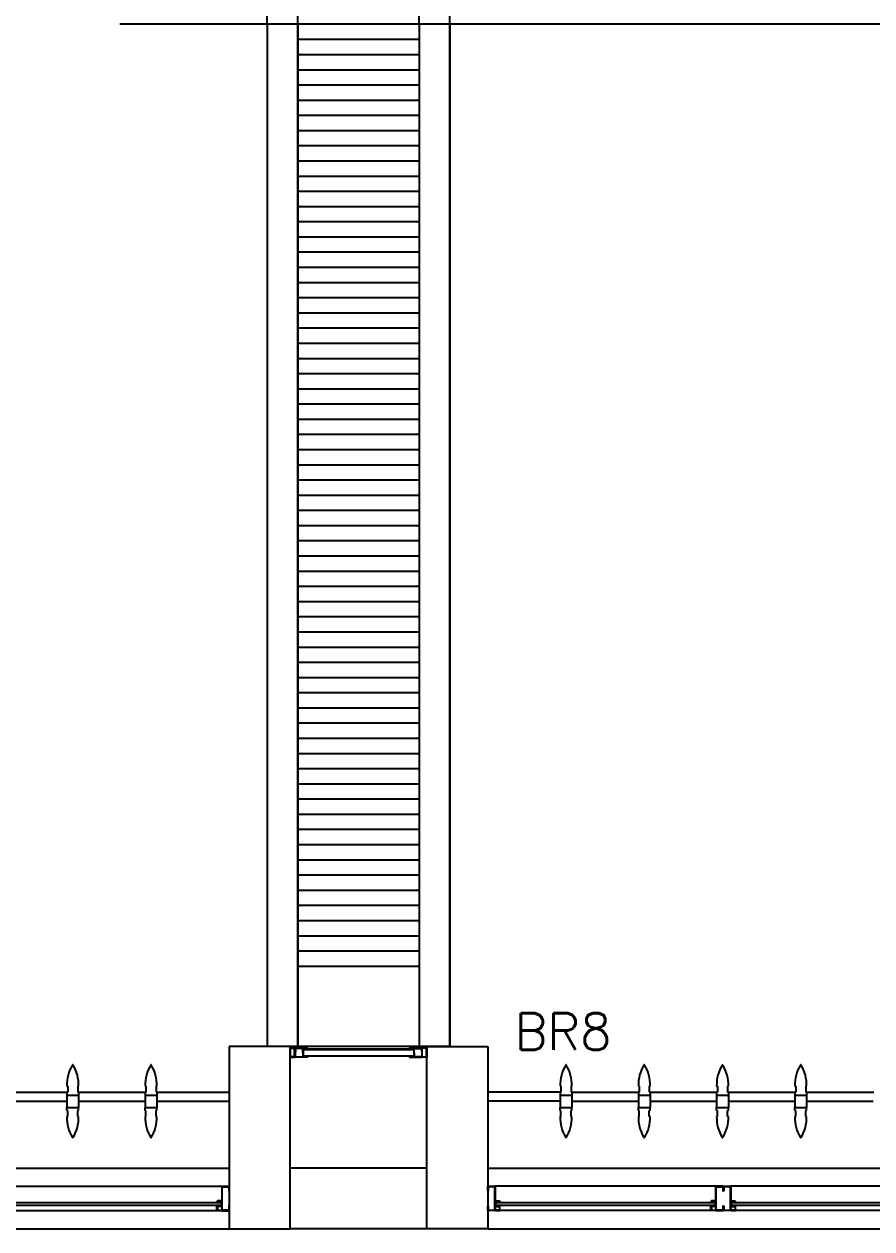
# Model space of a CAD drawing. Header units: millimetres. Extents: x 2128 to 2646, y 1972 to 2207.
# Drawn here: x 2303.936 to 2306.725, y 2115.365 to 2119.33 of the extents above; entities that cross this region are included whole.
import ezdxf

# ---------------------------------------------------------------- set-up
doc = ezdxf.new("R2010")
doc.units = ezdxf.units.MM
doc.linetypes.add('DASHED2', pattern=[0.375, 0.25, -0.125])
for name, color, linetype in [('AR-ALV', 2, 'Continuous'), ('AR-BRISES', 1, 'Continuous'), ('AR-ESQ', 1, 'Continuous'), ('AR-ESTC', 3, 'Continuous'), ('AR-ESTC-V3', 3, 'Continuous'), ('AR-PEITORIL', 1, 'Continuous'), ('AR-PISO', 1, 'Continuous'), ('BR-PAINEL', 1, 'Continuous'), ('BR-SUPORTE', 1, 'Continuous'), ('BR-TEXTO', 2, 'Continuous'), ('DET-PROJ', 1, 'DASHED2'), ('DT-ESQ-BAGUETE-C', 1, 'Continuous'), ('DT-ESQ-MARCO-V', 1, 'Continuous'), ('DT-ESQ-PERFIL CADEIRA-C', 2, 'Continuous'), ('DT-ESQ-PERFIL CADEIRA-V', 2, 'Continuous'), ('DT-ESQ-PERFIL U-C', 2, 'Continuous'), ('DT-ESQ-VENEZIANA-C', 1, 'Continuous'), ('DT-ESQ-VENEZIANA-V', 1, 'Continuous'), ('DT-ESQ-VIDRO-C', 2, 'Continuous'), ('DT-TXTMOD', 1, 'Continuous'), ('insercao', 4, 'Continuous')]:
    doc.layers.add(name, color=color, linetype=linetype)
doc.styles.add('S10', font='simplex.shx', dxfattribs={"height": 0.1})
doc.styles.add('S12', font='simplex.shx', dxfattribs={"width": 1.1, "height": 0.12})

# ---------------------------------------------------------------- blocks, each defined once
blk = doc.blocks.new('EF09-P')
at = {"layer": 'DT-ESQ-BAGUETE-C', "ltscale": 0.1}
blk.add_lwpolyline([(0.039, -0.075), (0.0255, -0.075), (0.0255, -0.0735), (0.039, -0.0735), (0.039, -0.0615), (0.0255, -0.0615), (0.0255, -0.06), (0.039, -0.06, -0.414214), (0.0405, -0.0615), (0.0405, -0.0735, -0.414214)], format="xyb", close=True, dxfattribs=at)
at = {"layer": 'DT-ESQ-MARCO-V', "ltscale": 0.1}
for p, q in [((0.0235, -0.06), (0.7515, -0.06)), ((0.0235, -0.14), (0.7515, -0.14))]:
    blk.add_line(p, q, dxfattribs=at)
at = {"layer": 'DT-ESQ-PERFIL U-C', "ltscale": 0.1}
blk.add_lwpolyline([(0.025, -0.0905), (0.025, -0.0905, 0.414214), (0.0235, -0.092), (0.0235, -0.1385), (0.0015, -0.1385), (0.0015, -0.125), (0, -0.125), (0, -0.1385, 0.414214), (0.0015, -0.14), (0.0235, -0.14, 0.414214), (0.025, -0.1385), (0.025, -0.092), (0.0385, -0.092, 1), (0.0385, -0.089), (0.025, -0.089), (0.025, -0.0615, 0.414214), (0.0235, -0.06), (0.0015, -0.06, 0.414214), (0, -0.0615), (0, -0.075), (0.0015, -0.075), (0.0015, -0.0615), (0.0235, -0.0615), (0.0235, -0.089, 0.414214), (0.025, -0.0905), (0.0385, -0.0905)], format="xyb", dxfattribs=at)
at = {"layer": 'DT-ESQ-VIDRO-C', "ltscale": 0.1}
blk.add_lwpolyline([(0.027, -0.087), (0.027, -0.077), (0.748, -0.077), (0.748, -0.087)], close=True, dxfattribs=at)
at = {"layer": 'DT-TXTMOD', "ltscale": 0.1, "style": 'S10', "flags": 3}
for tag, p in [('M01', (0.025, -0.28)), ('M02', (0.3253, -0.28)), ('M03', (0.627, -0.28)), ('M04', (0.9288, -0.28)), ('M05', (1.2306, -0.28)), ('M06', (1.5323, -0.28)), ('M07', (1.8341, -0.28)), ('M08', (2.1359, -0.28)), ('M09', (2.4376, -0.28)), ('M10', (2.7394, -0.28)), ('M11', (3.0412, -0.28)), ('M12', (3.3429, -0.28)), ('M13', (3.6447, -0.28)), ('M14', (3.9464, -0.28)), ('M15', (4.2482, -0.28)), ('M16', (4.55, -0.28)), ('M17', (4.8517, -0.28))]:
    blk.add_attdef(tag, p, '', height=0.1, dxfattribs=at)
blk = doc.blocks.new('EF29-P')
at = {"layer": 'DT-ESQ-BAGUETE-C', "ltscale": 0.1}
for points in [[(4.336, -0.0752), (4.3495, -0.0752), (4.3495, -0.0737), (4.336, -0.0737), (4.336, -0.0617), (4.3495, -0.0617), (4.3495, -0.0602), (4.336, -0.0602, 0.414214), (4.3345, -0.0617), (4.3345, -0.0737, 0.414214)], [(4.414, -0.0752), (4.4005, -0.0752), (4.4005, -0.0737), (4.414, -0.0737), (4.414, -0.0617), (4.4005, -0.0617), (4.4005, -0.0602), (4.414, -0.0602, -0.414214), (4.4155, -0.0617), (4.4155, -0.0737, -0.414214)], [(5.111, -0.0752), (5.1245, -0.0752), (5.1245, -0.0737), (5.111, -0.0737), (5.111, -0.0617), (5.1245, -0.0617), (5.1245, -0.0602), (5.111, -0.0602, 0.414214), (5.1095, -0.0617), (5.1095, -0.0737, 0.414214)]]:
    blk.add_lwpolyline(points, format="xyb", close=True, dxfattribs=at)
at = {"layer": 'DT-ESQ-MARCO-V', "ltscale": 0.1}
for p, q in [((3.1985, -0.0602), (4.3515, -0.0602)), ((4.3985, -0.0602), (5.1265, -0.0602)), ((3.1985, -0.1402), (4.3515, -0.1402)), ((4.3985, -0.1402), (5.1265, -0.1402))]:
    blk.add_line(p, q, dxfattribs=at)
at = {"layer": 'DT-ESQ-PERFIL U-C', "ltscale": 0.1}
for points in [[(4.35, -0.0907), (4.35, -0.0907, -0.414214), (4.3515, -0.0922), (4.3515, -0.1387), (4.3735, -0.1387), (4.3735, -0.1252), (4.375, -0.1252), (4.375, -0.1387, -0.414214), (4.3735, -0.1402), (4.3515, -0.1402, -0.414214), (4.35, -0.1387), (4.35, -0.0922), (4.3365, -0.0922, -1), (4.3365, -0.0892), (4.35, -0.0892), (4.35, -0.0617, -0.414214), (4.3515, -0.0602), (4.3735, -0.0602, -0.414214), (4.375, -0.0617), (4.375, -0.0752), (4.3735, -0.0752), (4.3735, -0.0617), (4.3515, -0.0617), (4.3515, -0.0892, -0.414214), (4.35, -0.0907), (4.3365, -0.0907)], [(4.4, -0.0907), (4.4, -0.0907, 0.414214), (4.3985, -0.0922), (4.3985, -0.1387), (4.3765, -0.1387), (4.3765, -0.1252), (4.375, -0.1252), (4.375, -0.1387, 0.414214), (4.3765, -0.1402), (4.3985, -0.1402, 0.414214), (4.4, -0.1387), (4.4, -0.0922), (4.4135, -0.0922, 1), (4.4135, -0.0892), (4.4, -0.0892), (4.4, -0.0617, 0.414214), (4.3985, -0.0602), (4.3765, -0.0602, 0.414214), (4.375, -0.0617), (4.375, -0.0752), (4.3765, -0.0752), (4.3765, -0.0617), (4.3985, -0.0617), (4.3985, -0.0892, 0.414214), (4.4, -0.0907), (4.4135, -0.0907)], [(5.125, -0.0907), (5.125, -0.0907, -0.414214), (5.1265, -0.0922), (5.1265, -0.1387), (5.1485, -0.1387), (5.1485, -0.1252), (5.15, -0.1252), (5.15, -0.1387, -0.414214), (5.1485, -0.1402), (5.1265, -0.1402, -0.414214), (5.125, -0.1387), (5.125, -0.0922), (5.1115, -0.0922, -1), (5.1115, -0.0892), (5.125, -0.0892), (5.125, -0.0617, -0.414214), (5.1265, -0.0602), (5.1485, -0.0602, -0.414214), (5.15, -0.0617), (5.15, -0.0752), (5.1485, -0.0752), (5.1485, -0.0617), (5.1265, -0.0617), (5.1265, -0.0892, -0.414214), (5.125, -0.0907), (5.1115, -0.0907)]]:
    blk.add_lwpolyline(points, format="xyb", dxfattribs=at)
at = {"layer": 'DT-ESQ-VIDRO-C', "ltscale": 0.1}
for points in [[(3.202, -0.0872), (3.202, -0.0772), (4.348, -0.0772), (4.348, -0.0872)], [(4.402, -0.0872), (4.402, -0.0772), (5.123, -0.0772), (5.123, -0.0872)]]:
    blk.add_lwpolyline(points, close=True, dxfattribs=at)
at = {"layer": 'DT-TXTMOD', "ltscale": 0.1, "style": 'S10', "flags": 3}
for tag, p in [('M01', (0.025, -0.28)), ('M02', (0.3253, -0.28)), ('M03', (0.627, -0.28)), ('M04', (0.9288, -0.28)), ('M05', (1.2306, -0.28)), ('M06', (1.5323, -0.28)), ('M07', (1.8341, -0.28)), ('M08', (2.1359, -0.28)), ('M09', (2.4376, -0.28)), ('M10', (2.7394, -0.28)), ('M11', (3.0412, -0.28)), ('M12', (3.3429, -0.28)), ('M13', (3.6447, -0.28)), ('M14', (3.9464, -0.28)), ('M15', (4.2482, -0.28)), ('M16', (4.55, -0.28)), ('M17', (4.8517, -0.28))]:
    blk.add_attdef(tag, p, '', height=0.1, dxfattribs=at)
blk = doc.blocks.new('BR-MODULO8')
at = {"layer": 'BR-PAINEL'}
for p, q in [((-4.9117, 0.27), (-4.9092, 0.27)), ((-4.9117, 0.25), (-4.9117, 0.24)), ((-4.9117, 0.25), (-4.9092, 0.25)), ((-4.9117, 0.24), (-4.8733, 0.24)), ((-4.9117, 0.24), (-4.9117, 0.2)), ((-4.9092, 0.27), (-4.9092, 0.25)), ((-4.8758, 0.27), (-4.8758, 0.25)), ((-4.8733, 0.27), (-4.8758, 0.27)), ((-4.8733, 0.25), (-4.8758, 0.25)), ((-4.8733, 0.25), (-4.8733, 0.24)), ((-4.8733, 0.24), (-4.8733, 0.2)), ((-4.6542, 0.27), (-4.6517, 0.27)), ((-4.6542, 0.25), (-4.6542, 0.24)), ((-4.6542, 0.25), (-4.6517, 0.25)), ((-4.6542, 0.24), (-4.6158, 0.24)), ((-4.6542, 0.24), (-4.6542, 0.2)), ((-4.6517, 0.27), (-4.6517, 0.25)), ((-4.6183, 0.27), (-4.6183, 0.25)), ((-4.6158, 0.27), (-4.6183, 0.27)), ((-4.6158, 0.25), (-4.6183, 0.25)), ((-4.6158, 0.25), (-4.6158, 0.24)), ((-4.6158, 0.24), (-4.6158, 0.2)), ((-4.3967, 0.27), (-4.3942, 0.27)), ((-4.3967, 0.25), (-4.3967, 0.24)), ((-4.3967, 0.25), (-4.3942, 0.25)), ((-4.3967, 0.24), (-4.3583, 0.24)), ((-4.3967, 0.24), (-4.3967, 0.2)), ((-4.3942, 0.27), (-4.3942, 0.25)), ((-4.3608, 0.27), (-4.3608, 0.25)), ((-4.3583, 0.27), (-4.3608, 0.27)), ((-4.3583, 0.25), (-4.3608, 0.25)), ((-4.3583, 0.25), (-4.3583, 0.24)), ((-4.3583, 0.24), (-4.3583, 0.2)), ((-4.1392, 0.27), (-4.1367, 0.27)), ((-4.1392, 0.25), (-4.1392, 0.24)), ((-4.1392, 0.25), (-4.1367, 0.25)), ((-4.1392, 0.24), (-4.1008, 0.24)), ((-4.1392, 0.24), (-4.1392, 0.2)), ((-4.1367, 0.27), (-4.1367, 0.25)), ((-4.1033, 0.27), (-4.1033, 0.25)), ((-4.1008, 0.27), (-4.1033, 0.27)), ((-4.1008, 0.25), (-4.1033, 0.25)), ((-4.1008, 0.25), (-4.1008, 0.24)), ((-4.1008, 0.24), (-4.1008, 0.2)), ((-0.5342, 0.27), (-0.5317, 0.27)), ((-0.5342, 0.25), (-0.5317, 0.25)), ((-0.5342, 0.25), (-0.5342, 0.24)), ((-0.5342, 0.24), (-0.5342, 0.2)), ((-0.5342, 0.24), (-0.4958, 0.24)), ((-0.5317, 0.27), (-0.5317, 0.25)), ((-0.4958, 0.27), (-0.4983, 0.27)), ((-0.4983, 0.27), (-0.4983, 0.25)), ((-0.4958, 0.25), (-0.4983, 0.25)), ((-0.4958, 0.25), (-0.4958, 0.24)), ((-0.4958, 0.24), (-0.4958, 0.2)), ((-0.2767, 0.27), (-0.2742, 0.27)), ((-0.2767, 0.25), (-0.2767, 0.24)), ((-0.2767, 0.25), (-0.2742, 0.25)), ((-0.2767, 0.24), (-0.2383, 0.24)), ((-0.2767, 0.24), (-0.2767, 0.2)), ((-0.2742, 0.27), (-0.2742, 0.25)), ((-0.2408, 0.27), (-0.2408, 0.25)), ((-0.2383, 0.27), (-0.2408, 0.27)), ((-0.2383, 0.25), (-0.2408, 0.25)), ((-0.2383, 0.25), (-0.2383, 0.24)), ((-0.2383, 0.24), (-0.2383, 0.2)), ((-4.9117, 0.2), (-4.8733, 0.2)), ((-4.9117, 0.19), (-4.9117, 0.2)), ((-4.8733, 0.19), (-4.8733, 0.2)), ((-4.6542, 0.2), (-4.6158, 0.2)), ((-4.6542, 0.19), (-4.6542, 0.2)), ((-4.6158, 0.19), (-4.6158, 0.2)), ((-4.3967, 0.2), (-4.3583, 0.2)), ((-4.3967, 0.19), (-4.3967, 0.2)), ((-4.3583, 0.19), (-4.3583, 0.2)), ((-4.1392, 0.2), (-4.1008, 0.2)), ((-4.1392, 0.19), (-4.1392, 0.2)), ((-4.1008, 0.19), (-4.1008, 0.2)), ((-0.5342, 0.19), (-0.5342, 0.2)), ((-0.5342, 0.2), (-0.4958, 0.2)), ((-0.4958, 0.19), (-0.4958, 0.2)), ((-0.2767, 0.2), (-0.2383, 0.2)), ((-0.2767, 0.19), (-0.2767, 0.2)), ((-0.2383, 0.19), (-0.2383, 0.2)), ((-4.9117, 0.19), (-4.9092, 0.19)), ((-4.9117, 0.17), (-4.9092, 0.17)), ((-4.9092, 0.17), (-4.9092, 0.19)), ((-4.8733, 0.19), (-4.8758, 0.19)), ((-4.8758, 0.17), (-4.8758, 0.19)), ((-4.8733, 0.17), (-4.8758, 0.17)), ((-4.6542, 0.19), (-4.6517, 0.19)), ((-4.6542, 0.17), (-4.6517, 0.17)), ((-4.6517, 0.17), (-4.6517, 0.19)), ((-4.6158, 0.19), (-4.6183, 0.19)), ((-4.6183, 0.17), (-4.6183, 0.19)), ((-4.6158, 0.17), (-4.6183, 0.17)), ((-4.3967, 0.19), (-4.3942, 0.19)), ((-4.3967, 0.17), (-4.3942, 0.17)), ((-4.3942, 0.17), (-4.3942, 0.19)), ((-4.3583, 0.19), (-4.3608, 0.19)), ((-4.3608, 0.17), (-4.3608, 0.19)), ((-4.3583, 0.17), (-4.3608, 0.17)), ((-4.1392, 0.19), (-4.1367, 0.19)), ((-4.1392, 0.17), (-4.1367, 0.17)), ((-4.1367, 0.17), (-4.1367, 0.19)), ((-4.1008, 0.19), (-4.1033, 0.19)), ((-4.1033, 0.17), (-4.1033, 0.19)), ((-4.1008, 0.17), (-4.1033, 0.17)), ((-0.5342, 0.19), (-0.5317, 0.19)), ((-0.5342, 0.17), (-0.5317, 0.17)), ((-0.5317, 0.17), (-0.5317, 0.19)), ((-0.4983, 0.17), (-0.4983, 0.19)), ((-0.4958, 0.19), (-0.4983, 0.19)), ((-0.4958, 0.17), (-0.4983, 0.17)), ((-0.2767, 0.19), (-0.2742, 0.19)), ((-0.2767, 0.17), (-0.2742, 0.17)), ((-0.2742, 0.17), (-0.2742, 0.19)), ((-0.2383, 0.19), (-0.2408, 0.19)), ((-0.2408, 0.17), (-0.2408, 0.19)), ((-0.2383, 0.17), (-0.2408, 0.17))]:
    blk.add_line(p, q, dxfattribs=at)
for centre, radius, start, end in [((-4.7867, 0.2739), 0.1251, 148.4721, 181.772), ((-4.8925, 0.3387), 0.001, 37.1012, 142.8988), ((-4.9983, 0.2739), 0.1251, 358.228, 31.5279), ((-4.5292, 0.2739), 0.1251, 148.4721, 181.772), ((-4.635, 0.3387), 0.001, 37.1012, 142.8988), ((-4.7408, 0.2739), 0.1251, 358.228, 31.5279), ((-4.2717, 0.2739), 0.1251, 148.4721, 181.772), ((-4.3775, 0.3387), 0.001, 37.1012, 142.8988), ((-4.4833, 0.2739), 0.1251, 358.228, 31.5279), ((-4.0142, 0.2739), 0.1251, 148.4721, 181.772), ((-4.12, 0.3387), 0.001, 37.1012, 142.8988), ((-4.2258, 0.2739), 0.1251, 358.228, 31.5279), ((-0.4092, 0.2739), 0.1251, 148.4721, 181.772), ((-0.515, 0.3387), 0.001, 37.1012, 142.8988), ((-0.6208, 0.2739), 0.1251, 358.228, 31.5279), ((-0.1517, 0.2739), 0.1251, 148.4721, 181.772), ((-0.2575, 0.3387), 0.001, 37.1012, 142.8988), ((-0.3633, 0.2739), 0.1251, 358.228, 31.5279), ((-4.7867, 0.1661), 0.1251, 178.228, 211.5279), ((-4.9983, 0.1661), 0.1251, 328.4721, 1.772), ((-4.5292, 0.1661), 0.1251, 178.228, 211.5279), ((-4.7408, 0.1661), 0.1251, 328.4721, 1.772), ((-4.2717, 0.1661), 0.1251, 178.228, 211.5279), ((-4.4833, 0.1661), 0.1251, 328.4721, 1.772), ((-4.0142, 0.1661), 0.1251, 178.228, 211.5279), ((-4.2258, 0.1661), 0.1251, 328.4721, 1.772), ((-0.4092, 0.1661), 0.1251, 178.228, 211.5279), ((-0.6208, 0.1661), 0.1251, 328.4721, 1.772), ((-0.1517, 0.1661), 0.1251, 178.228, 211.5279), ((-0.3633, 0.1661), 0.1251, 328.4721, 1.772), ((-4.8925, 0.1013), 0.001, 217.1012, 322.8988), ((-4.635, 0.1013), 0.001, 217.1012, 322.8988), ((-4.3775, 0.1013), 0.001, 217.1012, 322.8988), ((-4.12, 0.1013), 0.001, 217.1012, 322.8988), ((-0.515, 0.1013), 0.001, 217.1012, 322.8988), ((-0.2575, 0.1013), 0.001, 217.1012, 322.8988)]:
    blk.add_arc(centre, radius, start, end, dxfattribs=at)
at = {"layer": 'BR-SUPORTE'}
for p, q in [((-4.9117, 0.25), (-5.15, 0.25)), ((-4.8733, 0.25), (-4.6517, 0.25)), ((-4.6158, 0.25), (-4.3942, 0.25)), ((-4.3583, 0.25), (-4.1367, 0.25)), ((-4.1008, 0.25), (-3.8792, 0.25)), ((-0.7533, 0.25), (-0.5317, 0.25)), ((-0.4958, 0.25), (-0.2742, 0.25)), ((-0.2383, 0.25), (0, 0.25)), ((-4.9117, 0.22), (-5.15, 0.22)), ((-4.8733, 0.22), (-4.6542, 0.22)), ((-4.6158, 0.22), (-4.3967, 0.22)), ((-4.3583, 0.22), (-4.1392, 0.22)), ((-4.1008, 0.22), (-3.8817, 0.22)), ((-0.7533, 0.22), (-0.5342, 0.22)), ((-0.4958, 0.22), (-0.2767, 0.22)), ((-0.2383, 0.22), (0, 0.22))]:
    blk.add_line(p, q, dxfattribs=at)
blk = doc.blocks.new('EF01C-P')
at = {"layer": 'DT-ESQ-BAGUETE-C', "ltscale": 0.1}
for points in [[(0.0015, 0.035), (0.015, 0.035), (0.015, 0.0335), (0.0015, 0.0335), (0.0015, 0.005), (0.015, 0.005), (0.015, 0.0035), (0.0015, 0.0035, -0.414214), (0, 0.005), (0, 0.0335, -0.414214)], [(0.4485, 0.035), (0.435, 0.035), (0.435, 0.0335), (0.4485, 0.0335), (0.4485, 0.005), (0.435, 0.005), (0.435, 0.0035), (0.4485, 0.0035, 0.414214), (0.45, 0.005), (0.45, 0.0335, 0.414214)]]:
    blk.add_lwpolyline(points, format="xyb", close=True, dxfattribs=at)
at = {"layer": 'DT-ESQ-PERFIL CADEIRA-C', "ltscale": 0.1}
for points in [[(0.01, 0.0015), (0.01, 0.003), (0.0015, 0.003, 1), (0.0015, 0), (0.015, 0, 0.414214), (0.0165, 0.0015), (0.0165, 0.0335), (0.043, 0.0335)], [(0.043, 0.0065), (0.018, 0.0065), (0.018, 0.0165), (0.0165, 0.0165), (0.0165, 0.0065, 0.414214), (0.018, 0.005), (0.043, 0.005), (0.0565, 0.005, 1), (0.0565, 0.008), (0.043, 0.008), (0.043, 0.02), (0.043, 0.032), (0.0565, 0.032, 1), (0.0565, 0.035), (0.043, 0.035), (0.0165, 0.035, 0.414214), (0.015, 0.0335), (0.015, 0.0015), (0.0015, 0.0015)], [(0.0415, 0.02), (0.0415, 0.032, -0.414214), (0.043, 0.0335), (0.0565, 0.0335)], [(0.0415, 0.02), (0.0415, 0.008, 0.414214), (0.043, 0.0065), (0.0565, 0.0065)], [(0.407, 0.0065), (0.432, 0.0065), (0.432, 0.0165), (0.4335, 0.0165), (0.4335, 0.0065, -0.414214), (0.432, 0.005), (0.407, 0.005), (0.3935, 0.005, -1), (0.3935, 0.008), (0.407, 0.008), (0.407, 0.02), (0.407, 0.032), (0.3935, 0.032, -1), (0.3935, 0.035), (0.407, 0.035), (0.4335, 0.035, -0.414214), (0.435, 0.0335), (0.435, 0.0015), (0.4485, 0.0015)], [(0.4085, 0.02), (0.4085, 0.032, 0.414214), (0.407, 0.0335), (0.3935, 0.0335)], [(0.4085, 0.02), (0.4085, 0.008, -0.414214), (0.407, 0.0065), (0.3935, 0.0065)], [(0.44, 0.0015), (0.44, 0.003), (0.4485, 0.003, -1), (0.4485, 0), (0.435, 0, -0.414214), (0.4335, 0.0015), (0.4335, 0.0335), (0.407, 0.0335)]]:
    blk.add_lwpolyline(points, format="xyb", dxfattribs=at)
at = {"layer": 'DT-ESQ-PERFIL CADEIRA-V', "ltscale": 0.1}
blk.add_line((0.015, 0), (0.435, 0), dxfattribs=at)
at = {"layer": 'DT-ESQ-VENEZIANA-C', "ltscale": 0.1}
for p, q in [((0.043, 0.0105), (0.407, 0.0105)), ((0.043, 0.009), (0.407, 0.009))]:
    blk.add_line(p, q, dxfattribs=at)
at = {"layer": 'DT-ESQ-VENEZIANA-V', "ltscale": 0.1}
blk.add_line((0.043, 0.031), (0.407, 0.031), dxfattribs=at)
at = {"layer": 'DT-TXTMOD', "ltscale": 0.1, "style": 'S10', "flags": 3}
blk.add_attdef('EF01C', (0.0208, -0.14), '', height=0.1, dxfattribs=at)
blk = doc.blocks.new('DET-GS-PLANTA BAIXA')
at = {"layer": 'AR-ESTC-V3'}
for p, q in [((203.9161, -520.5739), (203.9161, -523.9389)), ((204.0161, -520.5739), (204.0161, -523.9389)), ((204.0161, -520.5739), (204.0161, -523.9389)), ((204.4161, -520.5739), (204.4161, -523.9389)), ((204.4161, -520.5739), (204.4161, -523.9389)), ((204.5161, -520.5739), (204.5161, -523.9389))]:
    blk.add_line(p, q, dxfattribs=at)
at = {"layer": 'AR-ESTC-V3', "color": 1}
for p, q in [((204.0161, -520.6239), (204.4161, -520.6239)), ((204.0161, -520.6739), (204.4161, -520.6739)), ((204.0161, -520.7239), (204.4161, -520.7239)), ((204.0161, -520.7739), (204.4161, -520.7739)), ((204.0161, -520.8239), (204.4161, -520.8239)), ((204.0161, -520.8739), (204.4161, -520.8739)), ((204.0161, -520.9239), (204.4161, -520.9239)), ((204.0161, -520.9739), (204.4161, -520.9739)), ((204.0161, -521.0239), (204.4161, -521.0239)), ((204.0161, -521.0739), (204.4161, -521.0739)), ((204.0161, -521.1239), (204.4161, -521.1239)), ((204.0161, -521.1739), (204.4161, -521.1739)), ((204.0161, -521.2239), (204.4161, -521.2239)), ((204.0161, -521.2739), (204.4161, -521.2739)), ((204.0161, -521.3239), (204.4161, -521.3239)), ((204.0161, -521.3739), (204.4161, -521.3739)), ((204.0161, -521.4239), (204.4161, -521.4239)), ((204.0161, -521.4739), (204.4161, -521.4739)), ((204.0161, -521.4739), (204.4161, -521.4739)), ((204.0161, -521.5239), (204.4161, -521.5239)), ((204.0161, -521.5239), (204.4161, -521.5239)), ((204.0161, -521.5739), (204.4161, -521.5739)), ((204.0161, -521.6239), (204.4161, -521.6239)), ((204.0161, -521.6739), (204.4161, -521.6739)), ((204.0161, -521.7239), (204.4161, -521.7239)), ((204.0161, -521.7739), (204.4161, -521.7739)), ((204.0161, -521.8239), (204.4161, -521.8239)), ((204.0161, -521.8739), (204.4161, -521.8739)), ((204.0161, -521.9239), (204.4161, -521.9239)), ((204.0161, -521.9739), (204.4161, -521.9739)), ((204.0161, -522.0239), (204.4161, -522.0239)), ((204.0161, -522.0739), (204.4161, -522.0739)), ((204.0161, -522.1239), (204.4161, -522.1239)), ((204.0161, -522.1739), (204.4161, -522.1739)), ((204.0161, -522.2239), (204.4161, -522.2239)), ((204.0161, -522.2739), (204.4161, -522.2739)), ((204.0161, -522.3239), (204.4161, -522.3239)), ((204.0161, -522.3739), (204.4161, -522.3739)), ((204.0161, -522.4239), (204.4161, -522.4239)), ((204.0161, -522.4739), (204.4161, -522.4739)), ((204.0161, -522.5239), (204.4161, -522.5239)), ((204.0161, -522.5739), (204.4161, -522.5739)), ((204.0161, -522.6239), (204.4161, -522.6239)), ((204.0161, -522.6739), (204.4161, -522.6739)), ((204.0161, -522.7239), (204.4161, -522.7239)), ((204.0161, -522.7739), (204.4161, -522.7739)), ((204.0161, -522.8239), (204.4161, -522.8239)), ((204.0161, -522.8739), (204.4161, -522.8739)), ((204.0161, -522.9239), (204.4161, -522.9239)), ((204.0161, -522.9739), (204.4161, -522.9739)), ((204.0161, -523.0239), (204.4161, -523.0239)), ((204.0161, -523.0739), (204.4161, -523.0739)), ((204.0161, -523.1239), (204.4161, -523.1239)), ((204.0161, -523.1739), (204.4161, -523.1739)), ((204.0161, -523.2239), (204.4161, -523.2239)), ((204.0161, -523.2739), (204.4161, -523.2739)), ((204.0161, -523.3239), (204.4161, -523.3239)), ((204.0161, -523.3739), (204.4161, -523.3739)), ((204.0161, -523.4239), (204.4161, -523.4239)), ((204.0161, -523.4739), (204.4161, -523.4739)), ((204.0161, -523.5239), (204.4161, -523.5239)), ((204.0161, -523.5739), (204.4161, -523.5739)), ((204.0161, -523.6239), (204.4161, -523.6239)), ((204.0161, -523.6739), (204.4161, -523.6739))]:
    blk.add_line(p, q, dxfattribs=at)
at = {"layer": 'AR-PISO'}
blk.add_line((211.0725, -520.5739), (203.4309, -520.5739), dxfattribs=at)
blk.add_line((211.0725, -520.5739), (203.4309, -520.5739), dxfattribs=at)
at = {"layer": 'DET-PROJ', "ltscale": 0.25}
for p, q in [((203.9161, -520.5739), (203.9161, -519.6739)), ((204.0161, -520.5739), (204.0161, -519.6739)), ((204.4161, -520.5739), (204.4161, -519.6739)), ((204.5161, -520.5739), (204.5161, -519.6739))]:
    blk.add_line(p, q, dxfattribs=at)
blk = doc.blocks.new('DET-GS-COBERTURA')
at = {"layer": 'AR-PISO', "linetype": 'Continuous'}
for p, q in [((204.8676, -520.5739), (204.8676, -523.9389)), ((204.9676, -520.5739), (204.9676, -523.9389)), ((205.3676, -520.5739), (205.3676, -523.9389)), ((205.4676, -520.5739), (205.4676, -523.9389)), ((204.9676, -520.6239), (205.3676, -520.6239)), ((204.9676, -520.6739), (205.3676, -520.6739)), ((204.9676, -520.7239), (205.3676, -520.7239)), ((204.9676, -520.7739), (205.3676, -520.7739)), ((204.9676, -520.8239), (205.3676, -520.8239)), ((204.9676, -520.8739), (205.3676, -520.8739)), ((204.9676, -520.9239), (205.3676, -520.9239)), ((204.9676, -520.9739), (205.3676, -520.9739)), ((204.9676, -521.0239), (205.3676, -521.0239)), ((204.9676, -521.0739), (205.3676, -521.0739)), ((204.9676, -521.1239), (205.3676, -521.1239)), ((204.9676, -521.1739), (205.3676, -521.1739)), ((204.9676, -521.2239), (205.3676, -521.2239)), ((204.9676, -521.2739), (205.3676, -521.2739)), ((204.9676, -521.3239), (205.3676, -521.3239)), ((204.9676, -521.3739), (205.3676, -521.3739)), ((204.9676, -521.4239), (205.3676, -521.4239)), ((204.9676, -521.4739), (205.3676, -521.4739)), ((204.9676, -521.4739), (205.3676, -521.4739)), ((204.9676, -521.5239), (205.3676, -521.5239)), ((204.9676, -521.5239), (205.3676, -521.5239)), ((204.9676, -521.5739), (205.3676, -521.5739)), ((204.9676, -521.6239), (205.3676, -521.6239)), ((204.9676, -521.6739), (205.3676, -521.6739)), ((204.9676, -521.7239), (205.3676, -521.7239)), ((204.9676, -521.7739), (205.3676, -521.7739)), ((204.9676, -521.8239), (205.3676, -521.8239)), ((204.9676, -521.8739), (205.3676, -521.8739)), ((204.9676, -521.9239), (205.3676, -521.9239)), ((204.9676, -521.9739), (205.3676, -521.9739)), ((204.9676, -522.0239), (205.3676, -522.0239)), ((204.9676, -522.0739), (205.3676, -522.0739)), ((204.9676, -522.1239), (205.3676, -522.1239)), ((204.9676, -522.1739), (205.3676, -522.1739)), ((204.9676, -522.2239), (205.3676, -522.2239)), ((204.9676, -522.2739), (205.3676, -522.2739)), ((204.9676, -522.3239), (205.3676, -522.3239)), ((204.9676, -522.3739), (205.3676, -522.3739)), ((204.9676, -522.4239), (205.3676, -522.4239)), ((204.9676, -522.4739), (205.3676, -522.4739)), ((204.9676, -522.5239), (205.3676, -522.5239)), ((204.9676, -522.5739), (205.3676, -522.5739)), ((204.9676, -522.6239), (205.3676, -522.6239)), ((204.9676, -522.6739), (205.3676, -522.6739)), ((204.9676, -522.7239), (205.3676, -522.7239)), ((204.9676, -522.7739), (205.3676, -522.7739)), ((204.9676, -522.8239), (205.3676, -522.8239)), ((204.9676, -522.8739), (205.3676, -522.8739)), ((204.9676, -522.9239), (205.3676, -522.9239)), ((204.9676, -522.9739), (205.3676, -522.9739)), ((204.9676, -523.0239), (205.3676, -523.0239)), ((204.9676, -523.0739), (205.3676, -523.0739)), ((204.9676, -523.1239), (205.3676, -523.1239)), ((204.9676, -523.1739), (205.3676, -523.1739)), ((204.9676, -523.2239), (205.3676, -523.2239)), ((204.9676, -523.2739), (205.3676, -523.2739)), ((204.9676, -523.3239), (205.3676, -523.3239)), ((204.9676, -523.3739), (205.3676, -523.3739)), ((204.9676, -523.4239), (205.3676, -523.4239)), ((204.9676, -523.4739), (205.3676, -523.4739)), ((204.9676, -523.5239), (205.3676, -523.5239)), ((204.9676, -523.5739), (205.3676, -523.5739)), ((204.9676, -523.6239), (205.3676, -523.6239)), ((204.9676, -523.6739), (205.3676, -523.6739)), ((205.4676, -523.9389), (204.8676, -523.9389))]:
    blk.add_line(p, q, dxfattribs=at)

msp = doc.modelspace()

# ---------------------------------------------------------------- linework, layer by layer
at = {"layer": 'AR-ALV'}
for p, q in [((2305.2615, 2115.5651), (2304.8115, 2115.5651)), ((2305.2615, 2115.3651), (2304.8115, 2115.3651))]:
    msp.add_line(p, q, dxfattribs=at)
at = {"layer": 'AR-ESTC'}
for p, q in [((2304.8115, 2115.9651), (2304.6115, 2115.9651)), ((2304.6115, 2115.9651), (2304.6115, 2115.3651)), ((2304.8115, 2115.3651), (2304.8115, 2115.9651)), ((2305.2615, 2115.9651), (2305.4615, 2115.9651)), ((2305.2615, 2115.3651), (2305.2615, 2115.9651)), ((2305.4615, 2115.9651), (2305.4615, 2115.3651)), ((2304.6115, 2115.3651), (2304.8115, 2115.3651)), ((2305.4615, 2115.3651), (2305.2615, 2115.3651))]:
    msp.add_line(p, q, dxfattribs=at)
at = {"layer": 'AR-PEITORIL'}
for p, q in [((2299.4615, 2115.5651), (2304.6115, 2115.5651)), ((2305.4615, 2115.5651), (2310.6115, 2115.5651)), ((2299.4615, 2115.3651), (2304.6115, 2115.3651)), ((2305.4615, 2115.3651), (2310.6115, 2115.3651))]:
    msp.add_line(p, q, dxfattribs=at)

# ---------------------------------------------------------------- block references
msp.add_blockref('DET-GS-PLANTA BAIXA', (2100.8204, 2639.904))
at = {"layer": 'AR-BRISES'}
msp.add_blockref('BR-MODULO8', (2304.6115, 2115.5651), dxfattribs=at)
ref = msp.add_blockref('BR-MODULO8', (2310.6115, 2115.5651), dxfattribs=at)
ref.add_attrib('BR', 'BR8', (2305.5499, 2115.9547), dxfattribs={"layer": 'BR-TEXTO', "height": 0.12, "style": 'S12'})
at = {"layer": 'AR-ESQ', "rotation": 180}
for name, p in [('EF01C-P', (2305.2615, 2115.9651)), ('EF09-P', (2304.6115, 2115.3651)), ('EF29-P', (2310.6115, 2115.3651))]:
    msp.add_blockref(name, p, dxfattribs=at)
at = {"layer": 'insercao'}
msp.add_blockref('DET-GS-COBERTURA', (2099.8688, 2639.904), dxfattribs=at)

doc.saveas('drawing.dxf')
